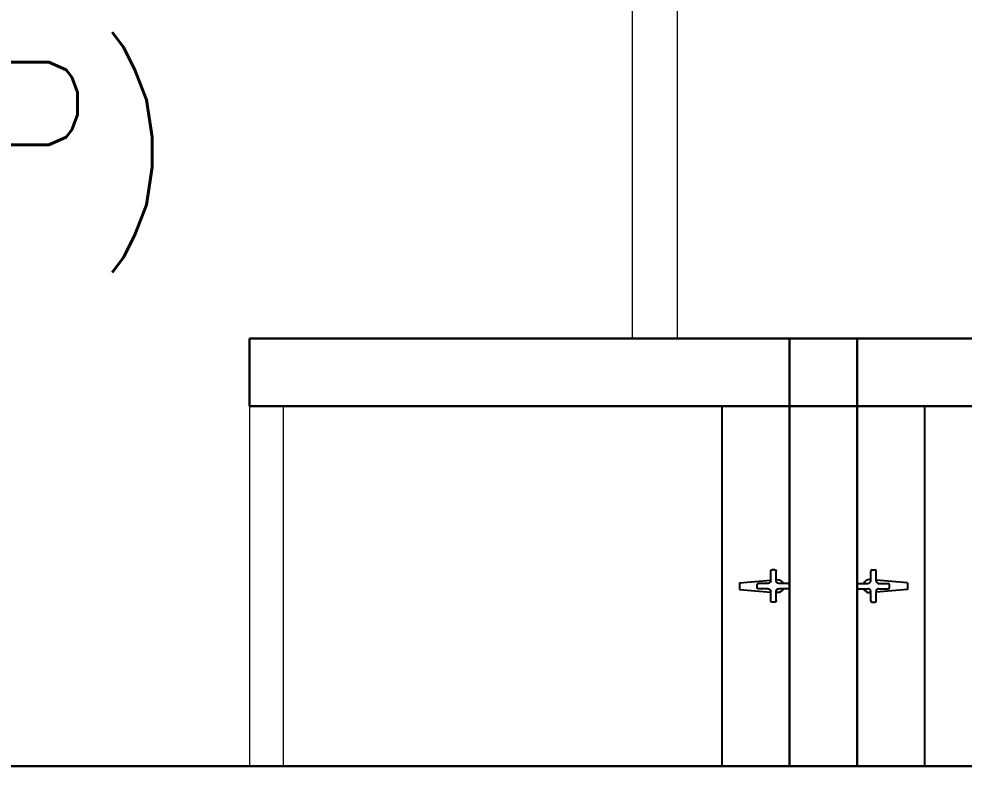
# Model space of a CAD drawing. Header units: inches. Extents: x -86493719 to 430035, y 21644 to 1519532.
# Drawn here: x 57597 to 59697, y 52179 to 53839 of the extents above; entities that cross this region are included whole.
import ezdxf
from ezdxf.enums import TextEntityAlignment as Align

# ---------------------------------------------------------------- set-up
doc = ezdxf.new("R2010")
doc.units = ezdxf.units.IN
doc.header["$MEASUREMENT"] = 0
for name, color, linetype in [('drain', 8, 'Continuous'), ('FIXT', 8, 'Continuous'), ('SANITARY', 8, 'Continuous')]:
    doc.layers.add(name, color=color, linetype=linetype)
for name, color, linetype, lineweight in [('LW', 8, 'Continuous', 20), ('t3', 8, 'Continuous', 25), ('wall', 8, 'Continuous', 30)]:
    doc.layers.add(name, color=color, linetype=linetype, lineweight=lineweight)
doc.styles.add('LAILA', font='romans.shx', dxfattribs={"width": 0.85})

# ---------------------------------------------------------------- blocks, each defined once
blk = doc.blocks.new('TAB')
at = {"layer": 'FIXT'}
for p, q in [((-70, 55), (-70, 20)), ((-55, 60), (-65, 60)), ((-50, 55), (-50, 20)), ((-186, 12.5), (-70, 22.2)), ((-186, -12.5), (-186, 12.5)), ((-120, 5), (-120, -5)), ((-80, 10), (-115, 10)), ((-50, 23.8), (-46, 24.2)), ((-5, 10), (-40, 10)), ((0, 5), (0, -5)), ((-186, -12.5), (-70, -22.2)), ((-80, -10), (-115, -10)), ((-70, -20), (-70, -55)), ((-50, -20), (-50, -55)), ((-50, -23.8), (-46, -24.2)), ((-5, -10), (-40, -10)), ((-55, -60), (-65, -60))]:
    blk.add_line(p, q, dxfattribs=at)
for centre, radius, start, end in [((-65, 55), 5, 90, 180), ((-55, 55), 5, 0, 90), ((-115, 5), 5, 90, 180), ((-80, 20), 10, 270, 0), ((-40, 20), 10, 180, 270), ((-46, 0), 24.2, 24.4433, 90), ((-5, 5), 5, 0, 90), ((-115, -5), 5, 180, 270), ((-80, -20), 10, 0, 90), ((-40, -20), 10, 90, 180), ((-46, 0), 24.2, 270, 335.5567), ((-5, -5), 5, 270, 0), ((-65, -55), 5, 180, 270), ((-55, -55), 5, 270, 0)]:
    blk.add_arc(centre, radius, start, end, dxfattribs=at)
blk = doc.blocks.new('TAP1-P')
at = {"layer": 'FIXT', "rotation": 90}
blk.add_blockref('TAB', (0, 0), dxfattribs=at)
blk = doc.blocks.new('TAP(C)')
at = {"layer": 'wall', "xscale": -0.599999999973992, "yscale": 0.5999999999767169, "zscale": 0.5999999999999999, "rotation": 269.9999000484524}
blk.add_blockref('TAP1-P', (0, 0), dxfattribs=at)

msp = doc.modelspace()

# ---------------------------------------------------------------- linework, layer by layer
at = {"layer": 'drain'}
for p, q in [((59159.3, 52178.6), (59159.3, 52978.6)), ((59609.3, 52178.6), (59609.3, 52978.6))]:
    msp.add_line(p, q, dxfattribs=at)
at = {"layer": 'LW'}
for p, q in [((58959.3, 54878.6), (58959.3, 53128.6)), ((59059.3, 54878.6), (59059.3, 53128.6)), ((58109.3, 52978.6), (58109.3, 52178.6)), ((58184.3, 52978.6), (58184.3, 52178.6))]:
    msp.add_line(p, q, dxfattribs=at)
at = {"layer": 'wall'}
for p, q in [((58109.3, 52978.6), (58109.3, 53128.6)), ((58109.3, 53128.6), (60659.3, 53128.6)), ((59309.3, 52178.6), (59309.3, 53128.6)), ((59459.3, 52178.6), (59459.3, 53128.6)), ((58109.3, 52978.6), (60659.3, 52978.6)), ((55559.3, 52178.6), (61709.3, 52178.6))]:
    msp.add_line(p, q, dxfattribs=at)

# ---------------------------------------------------------------- block references
at = {"layer": 'SANITARY'}
msp.add_blockref('TAP(C)', (59309.3, 52578.6), dxfattribs=at)
at = {"layer": 'SANITARY', "xscale": -1}
msp.add_blockref('TAP(C)', (59459.3, 52578.6), dxfattribs=at)

# ---------------------------------------------------------------- texts
at = {"layer": 't3', "style": 'LAILA', "width": 0.85}
msp.add_text('SURAU (P)', height=350, dxfattribs=at).set_placement((55802, 53742.3), align=Align.TOP_LEFT)

doc.saveas('drawing.dxf')
